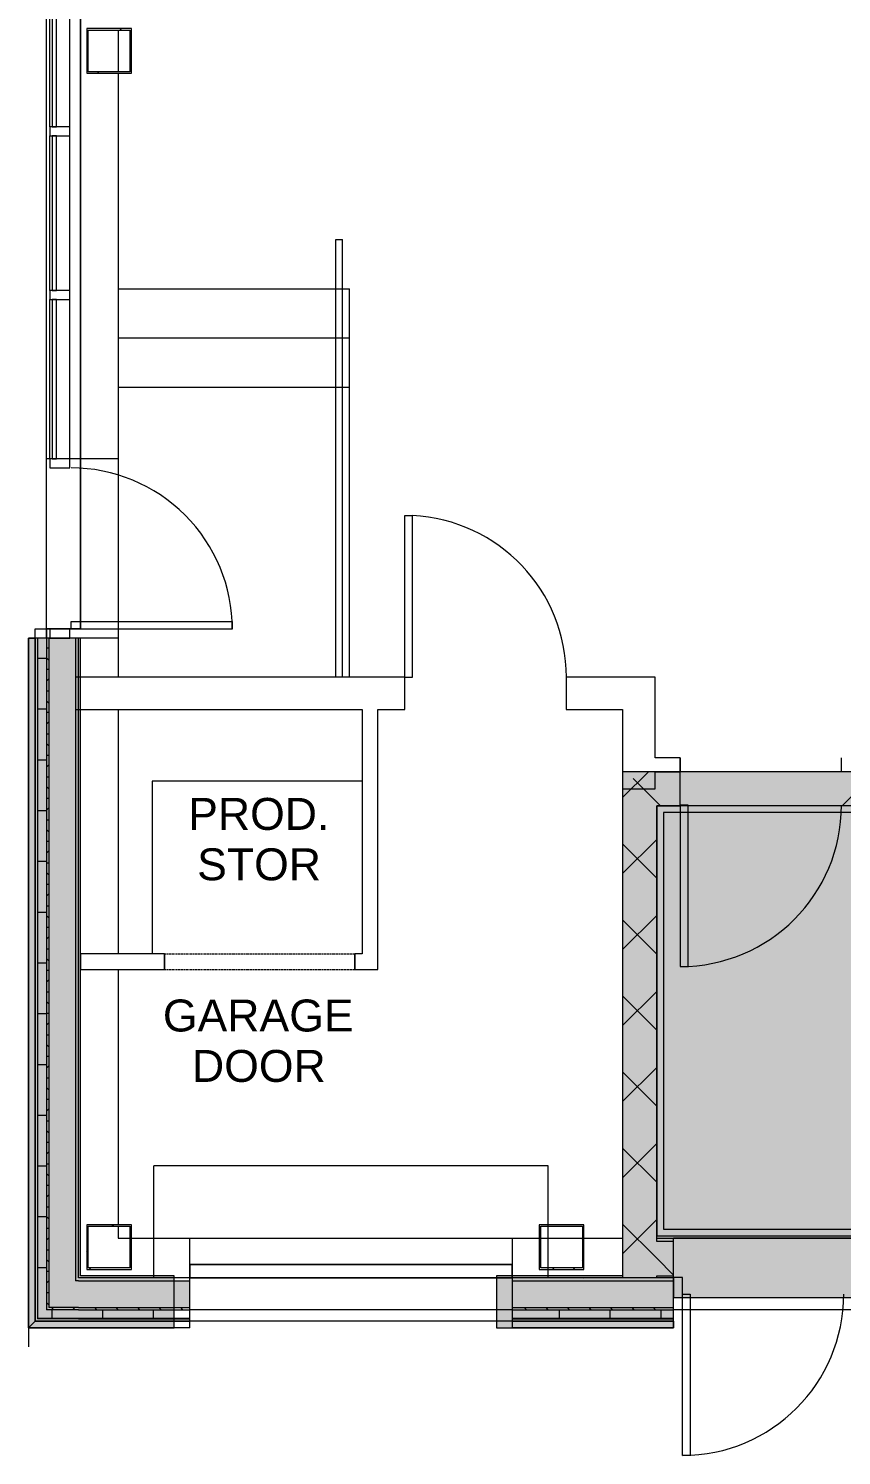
# Model space of a CAD drawing. Header units: inches. Extents: x -430 to 361, y -510 to 778.
# Drawn here: x -390.5 to -209, y -506.5 to -188 of the extents above; entities that cross this region are included whole.
import ezdxf

# ---------------------------------------------------------------- set-up
doc = ezdxf.new("R2010")
doc.units = ezdxf.units.IN
doc.header["$MEASUREMENT"] = 0
doc.linetypes.add('Overhead_2_', pattern=[0.15625, 0.09375, -0.0625])
doc.layers.get('0').update_dxf_attribs({"color": 8})
for name, color, linetype, lineweight in [('A-DETL', 8, 'Continuous', 9), ('A-DETL-GENF', 8, 'Continuous', 9), ('A-DETL-MEDM', 8, 'Continuous', 9), ('A-DOOR', 8, 'Continuous', 9), ('A-FLOR', 8, 'Continuous', 9), ('A-FLOR-OVHD', 8, 'Overhead_2_', 9), ('A-GENM', 8, 'Continuous', 9), ('A-GLAZ-CURT', 8, 'Continuous', 9), ('A-GLAZ-CWMG', 8, 'Continuous', 9), ('A-WALL', 8, 'Continuous', 13), ('A-WALL-PATT', 8, 'Continuous', 13), ('G-ANNO-TEXT', 8, 'Continuous', 9), ('I-WALL', 8, 'Continuous', 9), ('Q-CASE', 8, 'Continuous', 9), ('S-COLS', 8, 'Continuous', 9), ('S-STRS-MBND', 8, 'Continuous', 9)]:
    doc.layers.add(name, color=color, linetype=linetype, lineweight=lineweight)
doc.styles.add('Arial', font='arial.ttf', dxfattribs={"height": 7.125})
pattern_1 = [(0, (0, 0), (0, 11.331), []), (90, (0, 0), (-11.331, 7e-16), [])]
pattern_2 = [(0, (0, 0), (0, 4.798), []), (315, (0, 0), (4.798427, 0), [6.786, -6.786]), (45, (0, 0), (4.798427, 0), [6.786, -6.786])]
pattern_3 = [(45, (0, 0), (-8.48528, 8.48528), []), (135, (0, 0), (-8.48528, -8.48528), [])]

# ---------------------------------------------------------------- blocks, each defined once
blk = doc.blocks.new('HSS-Hollow Structural Section-Column - HSS10X10X3_8-V11-Test Fit - First Floor Plan')
at = {"layer": 'S-COLS'}
h = blk.add_hatch(dxfattribs=at)
h.set_pattern_fill('FP_15', color=256, style=0, pattern_type=2)
h.set_pattern_definition([(135, (-193.044, 372.487), (-9.5035, -9.5035), []), (135, (-207.444, 372.487), (-9.5035, -9.5035), [])])
h.paths.add_polyline_path([(5, 2), (5, 5), (-5, 5), (-5, -5), (5, -5), (5, -4.651)], flags=0)
h.paths.add_polyline_path([(4.651, 2), (4.651, -4.651), (-4.651, -4.651), (-4.651, 4.651), (4.651, 4.651)], flags=0)
for p, q in [((5, 5), (-5, 5)), ((-5, 5), (-5, -5)), ((-4.651, -4.651), (-4.651, 4.651)), ((-4.651, 4.651), (4.651, 4.651)), ((4.651, 4.651), (4.651, -4.651)), ((5, -5), (5, 5)), ((-5, -5), (5, -5)), ((4.651, -4.651), (-4.651, -4.651))]:
    blk.add_line(p, q, dxfattribs=at)
blk = doc.blocks.new('HSS-Hollow Structural Section-Column - HSS10X10X3_8-V12-Test Fit - First Floor Plan')
at = {"layer": 'S-COLS'}
h = blk.add_hatch(dxfattribs=at)
h.set_pattern_fill('FP_16', color=256, style=0, pattern_type=2)
h.set_pattern_definition([(315, (460.044, -372.487), (9.50352, 9.50352), []), (315, (474.444, -372.487), (9.50352, 9.50352), [])])
h.paths.add_polyline_path([(-5, 5), (-5, -5), (5, -5), (5, 5), (-4.65, 5)], flags=0)
h.paths.add_polyline_path([(-4.65, -4.65), (-4.65, 4.65), (4.65, 4.65), (4.65, -4.65), (-3.88, -4.65)], flags=0)
for p, q in [((5, 5), (-5, 5)), ((-5, 5), (-5, -5)), ((-4.65, -4.65), (-4.65, 4.65)), ((-4.65, 4.65), (4.65, 4.65)), ((4.65, 4.65), (4.65, -4.65)), ((5, -5), (5, 5)), ((-5, -5), (5, -5)), ((4.65, -4.65), (-4.65, -4.65))]:
    blk.add_line(p, q, dxfattribs=at)
blk = doc.blocks.new('AA_Interior_Door_Narrow_Vision_single - 36_ x 84_ 90 MIN-1540924-Test Fit - First Floor Plan')
at = {"layer": 'A-DETL-MEDM'}
for p, q in [((16.25, 39.68), (16.25, 3.68)), ((18, 39.68), (16.25, 39.68)), ((18, 3.68), (18, 39.68)), ((16.25, 3.68), (18, 3.68))]:
    blk.add_line(p, q, dxfattribs=at)
at = {"layer": 'A-DOOR'}
blk.add_arc((18, 3.69), 36, 90.0078, 180, dxfattribs=at)
blk = doc.blocks.new('Overhead-Rolling - 8_ x 6_-0_-1586061-Test Fit - First Floor Plan')
at = {"layer": 'A-DOOR'}
for p, q in [((-44, -4.8125), (-44, -29.8125)), ((-44, -4.8125), (44, -4.8125)), ((36, -4.8125), (-36, -4.8125)), ((-36, -4.8125), (-36, -7.8125)), ((-36, -7.8125), (-36, -4.8125)), ((-36, -4.8125), (36, -4.8125)), ((36, -7.8125), (36, -4.8125)), ((36, -4.8125), (36, -7.8125)), ((44, -4.8125), (44, -29.8125)), ((-36, -7.8125), (36, -7.8125)), ((36, -7.8125), (-36, -7.8125)), ((-44, -29.8125), (44, -29.8125))]:
    blk.add_line(p, q, dxfattribs=at)
blk = doc.blocks.new('System Panel - Glazed-1676776-Test Fit - First Floor Plan')
at = {"layer": 'A-GLAZ-CURT'}
for p, q in [((17.28125, -0.75), (-17.28125, -0.75)), ((-17.28125, -0.75), (-17.28125, -1.75)), ((-17.28125, -1.75), (17.28125, -1.75)), ((17.28125, -1.75), (17.28125, -0.75))]:
    blk.add_line(p, q, dxfattribs=at)
blk = doc.blocks.new('System Panel - Glazed-1676777-Test Fit - First Floor Plan')
at = {"layer": 'A-GLAZ-CURT'}
for p, q in [((17.78125, -0.75), (-17.78125, -0.75)), ((-17.78125, -0.75), (-17.78125, -1.75)), ((-17.78125, -1.75), (17.78125, -1.75)), ((17.78125, -1.75), (17.78125, -0.75))]:
    blk.add_line(p, q, dxfattribs=at)
blk = doc.blocks.new('Rectangular Mullion - 2_ x 4_5_ rectangular-1676767-Test Fit - First Floor Plan')
at = {"layer": 'A-GLAZ-CWMG'}
for p, q in [((-385.74, -246.54), (-385.74, -211.98)), ((-381.24, -246.54), (-381.24, -211.98))]:
    blk.add_line(p, q, dxfattribs=at)
blk = doc.blocks.new('Rectangular Mullion - 2_ x 4_5_ rectangular-1676768-Test Fit - First Floor Plan')
at = {"layer": 'A-GLAZ-CWMG'}
for p, q in [((-385.74, -284.11), (-385.74, -248.54)), ((-381.24, -284.11), (-381.24, -248.54))]:
    blk.add_line(p, q, dxfattribs=at)
blk = doc.blocks.new('AA-Curtain_Wall_Door-Single-Flush - Flush 90min-1673198-Test Fit - First Floor Plan')
at = {"layer": 'A-DETL-GENF'}
for p, q in [((-18, -1.5), (-16.25, -1.5)), ((-18, -37.5), (-18, -1.5)), ((-16.25, -1.5), (-16.25, -37.5)), ((-16.25, -37.5), (-18, -37.5))]:
    blk.add_line(p, q, dxfattribs=at)
at = {"layer": 'A-DOOR'}
blk.add_arc((-18, -1.5), 36, 270, 0, dxfattribs=at)
blk = doc.blocks.new('AA-Curtain_Wall_Door-Single-Flush - Flush-1559643-Test Fit - First Floor Plan')
at = {"layer": 'A-DETL-GENF'}
for p, q in [((-18, -2.5), (-16.25, -2.5)), ((-18, -38.5), (-18, -2.5)), ((-16.25, -2.5), (-16.25, -38.5)), ((-16.25, -38.5), (-18, -38.5))]:
    blk.add_line(p, q, dxfattribs=at)
at = {"layer": 'A-DOOR'}
blk.add_arc((-18, -2.5), 36, 270, 0, dxfattribs=at)
blk = doc.blocks.new('Rectangular Mullion - 2_ x 4_5_ rectangular-1559644-Test Fit - First Floor Plan')
at = {"layer": 'A-GLAZ-CWMG'}
for p, q in [((0, 2.25), (-2, 2.25)), ((-2, 2.25), (-2, -2.25)), ((0, -2.25), (0, 2.25)), ((-2, -2.25), (0, -2.25))]:
    blk.add_line(p, q, dxfattribs=at)
blk = doc.blocks.new('Rectangular Mullion - 2_ x 4_5_ rectangular-1559645-Test Fit - First Floor Plan')
at = {"layer": 'A-GLAZ-CWMG'}
for p, q in [((-2, 2.25), (0, 2.25)), ((-2, -2.25), (-2, 2.25)), ((0, 2.25), (0, -2.25)), ((0, -2.25), (-2, -2.25))]:
    blk.add_line(p, q, dxfattribs=at)
blk = doc.blocks.new('HSS-Hollow Structural Section-Column - HSS10X10X3_8-764218-Test Fit - First Floor Plan')
at = {"layer": 'S-COLS'}
h = blk.add_hatch(dxfattribs=at)
h.set_pattern_fill('FP_20', color=256, style=0, pattern_type=2)
h.set_pattern_definition([(315, (460.044, -271.487), (9.5035, 9.5035), []), (315, (474.444, -271.487), (9.5035, 9.5035), [])])
h.paths.add_polyline_path([(-5, 5), (-5, -5), (5, -5), (5, 5), (-4.651, 5)], flags=0)
h.paths.add_polyline_path([(-4.651, 4.651), (4.651, 4.651), (4.651, -4.651), (-4.651, -4.651)], flags=0)
for p, q in [((5, 5), (-5, 5)), ((-5, 5), (-5, -5)), ((-4.651, -4.651), (-4.651, 4.651)), ((-4.651, 4.651), (4.651, 4.651)), ((4.651, 4.651), (4.651, -4.651)), ((5, -5), (5, 5)), ((-5, -5), (5, -5)), ((4.651, -4.651), (-4.651, -4.651))]:
    blk.add_line(p, q, dxfattribs=at)
blk = doc.blocks.new('Rectangular Mullion - 2_ x 4_5_ rectangular-1559631-Test Fit - First Floor Plan')
at = {"layer": 'A-GLAZ-CWMG'}
for p, q in [((-1, 2.25), (1, 2.25)), ((-1, -2.25), (-1, 2.25)), ((1, 2.25), (1, -2.25)), ((1, -2.25), (-1, -2.25))]:
    blk.add_line(p, q, dxfattribs=at)
blk = doc.blocks.new('Corrugated Wall Panel - Corrugated Wall Panel-1604849-Test Fit - First Floor Plan')
at = {"layer": 'A-GENM'}
for p, q in [((-390.49, -324.11), (-389.03, -324.11)), ((-390.49, -478.04), (-390.49, -324.11)), ((-388.99, -324.11), (-389.03, -324.11)), ((-389.03, -324.11), (-389.03, -476.58)), ((-388.99, -476.54), (-388.99, -324.11)), ((-390.49, -478.04), (-389.03, -476.58)), ((-389.03, -476.58), (-354.49, -476.58)), ((-354.49, -476.54), (-388.99, -476.54)), ((-354.49, -476.58), (-354.49, -476.54)), ((-354.49, -478.04), (-354.49, -476.58)), ((-246.48, -476.54), (-282.49, -476.54)), ((-282.49, -476.54), (-282.49, -476.58)), ((-282.49, -476.58), (-246.48, -476.58)), ((-282.49, -476.58), (-282.49, -478.04)), ((-246.48, -476.58), (-246.48, -476.54)), ((-246.48, -476.58), (-246.48, -478.04)), ((-390.49, -478.04), (-390.49, -482.29)), ((-354.49, -478.04), (-390.49, -478.04)), ((-246.48, -478.04), (-282.49, -478.04))]:
    blk.add_line(p, q, dxfattribs=at)
blk = doc.blocks.new('Rectangular Mullion - 2_ x 4_5_ rectangular-1673204-Test Fit - First Floor Plan')
at = {"layer": 'A-GLAZ-CWMG'}
for p, q in [((0, 2.25), (-2, 2.25)), ((-2, 2.25), (-2, 1.5)), ((-2, 1.5), (-2, -2.25)), ((0, -2.25), (0, 2.25)), ((-2, -2.25), (0, -2.25))]:
    blk.add_line(p, q, dxfattribs=at)
blk = doc.blocks.new('Hecht_PAD_AA-Arch_detached_rvt-1-Test Fit - First Floor Plan')
at = {"layer": 'A-WALL-PATT'}
h = blk.add_hatch(dxfattribs=at)
h.set_pattern_fill('FP_1', color=256, style=0, pattern_type=2)
h.set_pattern_definition(pattern_1)
h.paths.add_polyline_path([(-386.49, -476.04), (-386.49, -324.11), (-388.49, -324.11), (-388.49, -476.04), (-386.62, -476.04)], flags=0)
h = blk.add_hatch(dxfattribs=at)
h.set_pattern_fill('FP_2', color=256, style=0, pattern_type=2)
h.set_pattern_definition(pattern_2)
h.paths.add_polyline_path([(-386.49, -474.04), (-385.99, -474.04), (-385.99, -324.11), (-386.49, -324.11), (-386.49, -470.07)], flags=0)
blk.add_hatch(color=256, dxfattribs=at).paths.add_polyline_path([(-382.08, -473.54), (-379.99, -473.54), (-379.99, -324.11), (-385.99, -324.11), (-385.99, -473.54)], flags=0)
h = blk.add_hatch(dxfattribs=at)
h.set_pattern_fill('FP_19', color=256, style=0, pattern_type=2)
h.set_pattern_definition(pattern_3)
h.paths.add_polyline_path([(-257.49, -466.79), (-250.24, -466.76), (-250.24, -353.92), (-253.88, -353.92), (-255.91, -355.87), (-257.86, -353.92), (-257.86, -466.79)], flags=0)
h = blk.add_hatch(dxfattribs=at)
h.set_pattern_fill('FP_19', color=256, style=0, pattern_type=2)
h.set_pattern_definition(pattern_3)
h.paths.add_polyline_path([(-45.92, -361.54), (-45.86, -361.54), (-45.86, -353.92), (-208.98, -353.92), (-208.98, -361.54), (-49.17, -361.54)], flags=0)
h.paths.add_polyline_path([(-246.48, -361.54), (-244.98, -361.54), (-244.98, -353.92), (-250.24, -353.92), (-250.24, -361.54)], flags=0)
h = blk.add_hatch(dxfattribs=at)
h.set_pattern_fill('FP_19', color=256, style=0, pattern_type=2)
h.set_pattern_definition(pattern_3)
h.paths.add_polyline_path([(-154.94, -466.42), (-45.86, -466.42), (-45.86, -458.79), (-206.48, -458.79), (-206.48, -466.42), (-173.12, -466.42)], flags=0)
h.paths.add_polyline_path([(-246.95, -466.42), (-246.48, -466.42), (-246.48, -458.79), (-250.24, -458.79), (-250.24, -466.42)], flags=0)
h = blk.add_hatch(color=256, dxfattribs=at)
h.paths.add_polyline_path([(-263.97, -473.54), (-246.48, -473.54), (-246.48, -467.54), (-282.49, -467.54), (-282.49, -473.54)], flags=0)
h.paths.add_polyline_path([(-373, -473.54), (-354.49, -473.54), (-354.49, -467.54), (-379.99, -467.56), (-379.99, -473.54), (-379.36, -473.54)], flags=0)
h = blk.add_hatch(dxfattribs=at)
h.set_pattern_fill('FP_3', color=256, style=0, pattern_type=2)
h.set_pattern_definition([(0, (0, 0), (30.72, 7.68), [1.267, -21.773, 1.267, -21.773, -122.88]), (0, (0, 0), (30.72, 7.68), [-46.08, 1.267, -44.813, 1.267, -21.773, -53.76]), (0, (0, 0), (30.72, 7.68), [-115.2, 1.267, -14.093, 1.267, -37.133]), (120, (11.52, 3.84), (-22.011075, 22.7643), [1.267, -21.773, 1.267, -21.773, -122.88]), (120, (11.52, 3.84), (-22.011075, 22.7643), [-46.08, 1.267, -44.813, 1.267, -21.773, -53.76]), (120, (11.52, 3.84), (-22.011075, 22.7643), [-115.2, 1.267, -14.093, 1.267, -37.133]), (240, (15.36, 19.2), (-8.708925, -30.4443), [1.267, -21.773, 1.267, -21.773, -122.88]), (240, (15.36, 19.2), (-8.708925, -30.4443), [-46.08, 1.267, -44.813, 1.267, -21.773, -53.76]), (240, (15.36, 19.2), (-8.708925, -30.4443), [-115.2, 1.267, -14.093, 1.267, -37.133])])
h.paths.add_polyline_path([(-258.58, -467.54), (-246.48, -467.54), (-246.48, -466.92), (-282.49, -466.92), (-282.49, -467.54), (-260.41, -467.54)], flags=0)
h.paths.add_polyline_path([(-369.08, -467.54), (-354.49, -467.54), (-354.49, -466.92), (-379.36, -466.92), (-379.36, -467.54), (-370.49, -467.54)], flags=0)
h = blk.add_hatch(dxfattribs=at)
h.set_pattern_fill('FP_1', color=256, style=0, pattern_type=2)
h.set_pattern_definition(pattern_1)
h.paths.add_polyline_path([(-257.86, -476.04), (-246.48, -476.04), (-246.48, -474.04), (-282.49, -474.04), (-282.49, -476.04), (-263.97, -476.04)], flags=0)
h.paths.add_polyline_path([(-382.08, -476.04), (-354.49, -476.04), (-354.49, -474.04), (-386.49, -474.09), (-386.49, -476.04), (-385.99, -476.04)], flags=0)
h = blk.add_hatch(dxfattribs=at)
h.set_pattern_fill('FP_2', color=256, style=0, pattern_type=2)
h.set_pattern_definition(pattern_2)
h.paths.add_polyline_path([(-354.49, -474.04), (-354.49, -473.54), (-385.99, -473.54), (-385.99, -474.04), (-357.99, -474.04)], flags=0)
h.paths.add_polyline_path([(-246.48, -474.04), (-246.48, -473.54), (-282.49, -473.54), (-282.49, -474.04), (-250.4, -474.04)], flags=0)
at = {"layer": 'A-FLOR'}
blk.add_line((-206.49, -458.04), (-246.48, -458.04), dxfattribs=at)
at = {"layer": 'A-WALL'}
for p, q in [((-386.49, -284.11), (-386.49, -101.29)), ((-378.86, -101.29), (-378.86, -193.04)), ((-378.86, -193.04), (-378.86, -101.29)), ((-370.49, -188.39), (-370.49, -193.04)), ((-378.86, -193.04), (-378.86, -284.11)), ((-378.86, -284.11), (-378.86, -193.04)), ((-370.49, -193.04), (-370.49, -197.7)), ((-370.49, -198.04), (-370.49, -284.11)), ((-386.49, -322.04), (-386.49, -284.11)), ((-385.74, -284.11), (-386.49, -284.11)), ((-378.86, -284.11), (-381.24, -284.11)), ((-378.86, -284.11), (-378.86, -320.36)), ((-378.86, -320.36), (-378.86, -284.11)), ((-370.49, -284.11), (-378.86, -284.11)), ((-370.49, -284.11), (-370.49, -320.36)), ((-378.86, -320.36), (-378.86, -322.04)), ((-378.86, -322.04), (-378.86, -320.36)), ((-370.49, -320.36), (-370.49, -322.04)), ((-388.99, -324.11), (-388.99, -322.04)), ((-388.99, -322.04), (-386.49, -322.04)), ((-379.36, -324.11), (-388.99, -324.11)), ((-388.99, -324.11), (-388.99, -476.54)), ((-388.49, -324.11), (-388.49, -476.04)), ((-386.49, -322.04), (-386.49, -324.11)), ((-380.99, -322.04), (-386.49, -322.04)), ((-386.49, -324.11), (-386.49, -322.04)), ((-386.49, -322.04), (-380.99, -322.04)), ((-386.49, -324.11), (-386.49, -474.04)), ((-385.99, -324.11), (-385.99, -473.54)), ((-378.86, -322.04), (-380.99, -322.04)), ((-380.99, -322.04), (-378.86, -322.04)), ((-379.99, -324.11), (-379.99, -467.54)), ((-379.36, -466.92), (-379.36, -324.11)), ((-370.49, -324.11), (-379.36, -324.11)), ((-370.49, -322.04), (-370.49, -322.11)), ((-370.49, -322.11), (-370.49, -324.11)), ((-370.49, -324.11), (-370.49, -332.79)), ((-370.49, -340.04), (-370.49, -394.54)), ((-370.49, -398.04), (-370.49, -455.04)), ((-370.49, -455.39), (-370.49, -458.04)), ((-370.49, -458.04), (-367.84, -458.04)), ((-367.49, -458.04), (-354.49, -458.04)), ((-354.49, -458.04), (-282.49, -458.04)), ((-354.49, -463.92), (-354.49, -458.04)), ((-354.49, -463.92), (-354.49, -458.04)), ((-282.49, -458.04), (-276.49, -458.04)), ((-282.49, -458.04), (-282.49, -463.92)), ((-282.49, -458.04), (-282.49, -463.92)), ((-276.14, -458.04), (-266.84, -458.04)), ((-266.49, -458.04), (-257.86, -458.04)), ((-250.24, -458.04), (-246.48, -458.04)), ((-246.48, -458.04), (-206.49, -458.04)), ((-246.48, -458.79), (-246.48, -458.04)), ((-354.49, -466.92), (-354.49, -463.92)), ((-354.49, -470.07), (-354.49, -463.92)), ((-282.49, -463.92), (-282.49, -466.92)), ((-282.49, -463.92), (-282.49, -470.07)), ((-379.36, -467.54), (-379.99, -467.54)), ((-354.49, -466.92), (-379.36, -466.92)), ((-379.36, -467.54), (-354.49, -467.54)), ((-354.49, -476.54), (-354.49, -466.92)), ((-354.49, -470.07), (-354.49, -466.92)), ((-246.48, -466.92), (-282.49, -466.92)), ((-282.49, -466.92), (-282.49, -476.54)), ((-282.49, -466.92), (-282.49, -470.07)), ((-282.49, -467.54), (-246.48, -467.54)), ((-246.48, -466.79), (-246.48, -466.42)), ((-246.48, -476.54), (-246.48, -466.92)), ((-385.99, -474.04), (-386.49, -474.04)), ((-379.99, -473.54), (-385.99, -473.54)), ((-379.36, -474.04), (-385.99, -474.04)), ((-379.36, -473.54), (-379.99, -473.54)), ((-379.36, -473.54), (-354.49, -473.54)), ((-379.36, -474.04), (-354.49, -474.04)), ((-282.49, -474.04), (-354.49, -474.04)), ((-282.49, -474.04), (-354.49, -474.04)), ((-282.49, -473.54), (-246.48, -473.54)), ((-282.49, -474.04), (-246.48, -474.04)), ((-244.48, -474.04), (-246.48, -474.04)), ((-242.73, -474.04), (-244.48, -474.04)), ((-206.49, -474.04), (-242.73, -474.04)), ((-388.99, -476.54), (-388.49, -476.54)), ((-386.49, -476.04), (-388.49, -476.04)), ((-388.49, -476.54), (-379.36, -476.54)), ((-379.36, -476.04), (-386.49, -476.04)), ((-379.36, -476.04), (-354.49, -476.04)), ((-379.36, -476.54), (-354.49, -476.54)), ((-282.49, -476.54), (-354.49, -476.54)), ((-282.49, -476.04), (-246.48, -476.04)), ((-282.49, -476.54), (-246.48, -476.54))]:
    blk.add_line(p, q, dxfattribs=at)
at = {"layer": 'I-WALL'}
for p, q in [((-257.86, -353.92), (-257.86, -466.79)), ((-250.24, -353.92), (-257.86, -353.92)), ((-244.98, -353.92), (-250.24, -353.92)), ((-244.98, -361.54), (-244.98, -353.92)), ((-250.24, -458.79), (-250.24, -361.54)), ((-250.24, -361.54), (-244.98, -361.54)), ((-246.48, -458.79), (-250.24, -458.79)), ((-246.48, -466.42), (-246.48, -458.79)), ((-257.86, -466.79), (-250.24, -466.79)), ((-250.24, -466.79), (-250.24, -466.42)), ((-250.24, -466.42), (-246.48, -466.42))]:
    blk.add_line(p, q, dxfattribs=at)
at = {"layer": 'S-STRS-MBND'}
for p, q in [((-250.24, -361.54), (-250.24, -457.54)), ((-194.67, -361.54), (-250.24, -361.54)), ((-248.74, -363.04), (-248.74, -456.04)), ((-194.67, -363.04), (-248.74, -363.04)), ((-250.24, -457.54), (-205.05, -457.54)), ((-248.74, -456.04), (-205.05, -456.04))]:
    blk.add_line(p, q, dxfattribs=at)
for name, p in [('Rectangular Mullion - 2_ x 4_5_ rectangular-1676767-Test Fit - First Floor Plan', (0, 36.56)), ('Rectangular Mullion - 2_ x 4_5_ rectangular-1676767-Test Fit - First Floor Plan', (0, 0)), ('Rectangular Mullion - 2_ x 4_5_ rectangular-1676768-Test Fit - First Floor Plan', (0, 0)), ('Corrugated Wall Panel - Corrugated Wall Panel-1604849-Test Fit - First Floor Plan', (0, 0)), ('AA-Curtain_Wall_Door-Single-Flush - Flush 90min-1673198-Test Fit - First Floor Plan', (-226.48, -469.04))]:
    blk.add_blockref(name, p)
for name, p, rotation in [('System Panel - Glazed-1676776-Test Fit - First Floor Plan', (-383.49, -192.7), 269.9999999999999), ('HSS-Hollow Structural Section-Column - HSS10X10X3_8-V11-Test Fit - First Floor Plan', (-372.49, -193.04), 270.0000000000001), ('System Panel - Glazed-1676776-Test Fit - First Floor Plan', (-383.49, -229.26), 269.9999999999999), ('System Panel - Glazed-1676777-Test Fit - First Floor Plan', (-383.49, -266.33), 269.9999999999999), ('Rectangular Mullion - 2_ x 4_5_ rectangular-1559644-Test Fit - First Floor Plan', (-383.49, -284.11), 89.99999999999993), ('AA-Curtain_Wall_Door-Single-Flush - Flush-1559643-Test Fit - First Floor Plan', (-383.49, -304.11), 89.99999999999993), ('AA_Interior_Door_Narrow_Vision_single - 36_ x 84_ 90 MIN-1540924-Test Fit - First Floor Plan', (-226.98, -357.73), 180), ('Overhead-Rolling - 8_ x 6_-0_-1586061-Test Fit - First Floor Plan', (-318.49, -471.73), 180), ('HSS-Hollow Structural Section-Column - HSS10X10X3_8-V12-Test Fit - First Floor Plan', (-372.49, -460.04), 89.9999999999999), ('HSS-Hollow Structural Section-Column - HSS10X10X3_8-764218-Test Fit - First Floor Plan', (-271.49, -460.04), 89.9999999999999), ('Rectangular Mullion - 2_ x 4_5_ rectangular-1673204-Test Fit - First Floor Plan', (-246.48, -469.04), 180)]:
    blk.add_blockref(name, p, dxfattribs=dict(rotation=rotation))
at = {"extrusion": (0, 0, -1), "rotation": 270.0000000000001}
for name, p in [('Rectangular Mullion - 2_ x 4_5_ rectangular-1559631-Test Fit - First Floor Plan', (383.49, -210.98)), ('Rectangular Mullion - 2_ x 4_5_ rectangular-1559631-Test Fit - First Floor Plan', (383.49, -247.54)), ('Rectangular Mullion - 2_ x 4_5_ rectangular-1559645-Test Fit - First Floor Plan', (383.49, -324.11))]:
    blk.add_blockref(name, p, dxfattribs=at)
blk = doc.blocks.new('Single-Flush - Existing Core HM 36_ x 84_-2598507-Test Fit - First Floor Plan')
at = {"layer": 'A-DOOR'}
for p, q in [((16.25, -3.62), (16.25, -39.65)), ((18, -3.62), (16.25, -3.62)), ((18, -3.62), (18, -39.65)), ((18, -39.65), (16.25, -39.65))]:
    blk.add_line(p, q, dxfattribs=at)
blk.add_arc((18, -3.62), 36.07, 180, 267.2188, dxfattribs=at)
blk = doc.blocks.new('Door-Opening - 36_ x 84_-2742362-Test Fit - First Floor Plan')
at = {"layer": 'A-DETL-MEDM'}
for p, q in [((-18.32, 1.56), (-18.32, -1.56)), ((17.68, -1.56), (17.68, 1.56))]:
    blk.add_line(p, q, dxfattribs=at)
blk = doc.blocks.new('Counter Top - L Shaped _No Backsplash_ - Standard Counter Top-2734699-Test Fit - First Floor Plan')
at = {"layer": 'Q-CASE'}
for p, q in [((-31.26, 62.88), (-31.26, 16)), ((-31.26, 16), (7.24, 16)), ((7.24, 0), (-47.26, 0))]:
    blk.add_line(p, q, dxfattribs=at)
blk = doc.blocks.new('Door-Opening - 42_5_ x 84_-2734364-Test Fit - First Floor Plan')
at = {"layer": 'A-DETL-MEDM'}
for p, q in [((-21.57, 1.75), (-21.57, -1.75)), ((20.93, -1.75), (20.93, 1.75))]:
    blk.add_line(p, q, dxfattribs=at)

msp = doc.modelspace()

# ---------------------------------------------------------------- hatches: boundary and pattern name
at = {"layer": 'A-DETL-GENF'}
h = msp.add_hatch(color=256, dxfattribs=at)
h.paths.add_polyline_path([(-154.94, -481.67), (77.42, -481.67), (77.42, -466.42), (-38.24, -466.42), (-38.24, -353.92), (-42.58, -353.92), (-38.52, -357.78), (-45.86, -458.79), (-45.86, -353.92), (-257.86, -353.92), (-257.86, -466.42), (-285.99, -466.42), (-285.99, -478.04), (-246.48, -478.04), (-246.48, -473.54), (-282.49, -473.54), (-282.49, -467.54), (-246.48, -467.54), (-246.48, -471.29), (-206.49, -471.29), (-206.49, -481.67), (-191.29, -481.67)], flags=0)
h.paths.add_polyline_path([(-357.99, -478.04), (-357.99, -473.54), (-385.99, -473.54), (-385.99, -324.11), (-390.49, -324.11), (-390.45, -478.04), (-373, -478.04)], flags=0)
h.paths.add_polyline_path([(15.8, -473.54), (-202.86, -473.54), (-202.86, -467.54), (73.8, -467.54), (73.8, -473.54), (26.77, -473.54)], flags=0)
h.paths.add_polyline_path([(-369.08, -467.54), (-357.99, -467.54), (-357.99, -466.42), (-378.86, -466.42), (-378.86, -324.11), (-379.99, -324.11), (-379.99, -467.54), (-370.49, -467.54)], flags=0)
h.paths.add_polyline_path([(-45.86, -462.61), (-45.86, -458.79), (-42.05, -462.61)], flags=0)
h.paths.add_polyline_path([(-379.99, 58.33), (-318.86, 58.33), (-318.86, 162.33), (-294.86, 162.33), (-294.86, 303.58), (-379.99, 303.58), (-379.99, 58.98)], flags=0)
h.paths.add_polyline_path([(-82.26, 130.46), (-36.86, 130.46), (-36.86, 165.71), (-44.49, 173.33), (-44.49, 275.33), (-36.86, 282.96), (-148.11, 282.96), (-148.11, 130.46), (-124.92, 130.46)], flags=0)
h.paths.add_polyline_path([(-73.14, 271.83), (-73.14, 271.83), (-71.93, 271.83)], flags=0)
h.paths.add_polyline_path([(-134.86, 578.33), (-39.24, 578.33), (-39.24, 578.83), (41.51, 578.83), (41.51, 593.58), (-138.49, 593.58), (-138.49, 578.33), (-136.11, 578.33)], flags=0)
h.paths.add_polyline_path([(8.59, 579.46), (-134.86, 579.46), (-134.86, 585.46), (37.89, 585.46), (37.89, 579.46), (26.77, 579.46)], flags=0)

# ---------------------------------------------------------------- linework, layer by layer
at = {"layer": 'A-DETL'}
for p, q in [((-321.86, -332.79), (-321.86, -235.11)), ((-321.86, -235.11), (-320.36, -235.11)), ((-320.36, -332.79), (-320.36, -235.11)), ((-370.49, -246.11), (-318.86, -246.11)), ((-318.86, -332.79), (-318.86, -246.11)), ((-370.49, -257.11), (-318.86, -257.11)), ((-370.49, -268.11), (-318.86, -268.11)), ((-386.49, -324.11), (-390.49, -324.11)), ((-390.49, -324.11), (-390.49, -478.04)), ((-378.86, -324.11), (-386.49, -324.11)), ((-378.86, -466.42), (-378.86, -324.11)), ((-38.24, -353.92), (-257.86, -353.92)), ((-257.86, -353.92), (-257.86, -466.42)), ((-357.99, -466.42), (-378.86, -466.42)), ((-357.99, -478.04), (-357.99, -466.42)), ((-257.86, -466.42), (-285.99, -466.42)), ((-285.99, -466.42), (-285.99, -478.04)), ((-246.48, -478.04), (-246.48, -471.29)), ((-246.48, -471.29), (-206.49, -471.29)), ((-390.49, -478.04), (-357.99, -478.04)), ((-285.99, -478.04), (-246.48, -478.04))]:
    msp.add_line(p, q, dxfattribs=at)
at = {"layer": 'A-FLOR-OVHD'}
for p, q in [((-360.11, -394.54), (-317.61, -394.54)), ((-360.11, -398.04), (-317.61, -398.04))]:
    msp.add_line(p, q, dxfattribs=at)
at = {"layer": 'I-WALL'}
for p, q in [((-306.48, -332.79), (-379.99, -332.79)), ((-379.99, -332.79), (-379.99, -340.04)), ((-306.48, -340.04), (-306.48, -332.79)), ((-250.61, -332.79), (-270.48, -332.79)), ((-270.48, -332.79), (-270.48, -340.04)), ((-250.61, -350.79), (-250.61, -332.79)), ((-379.99, -340.04), (-315.98, -340.04)), ((-315.98, -340.04), (-315.98, -394.54)), ((-312.48, -340.04), (-306.48, -340.04)), ((-312.48, -398.04), (-312.48, -340.04)), ((-270.48, -340.04), (-257.86, -340.04)), ((-257.86, -340.04), (-257.86, -357.73)), ((-244.98, -350.79), (-250.61, -350.79)), ((-244.98, -353.92), (-244.98, -350.79)), ((-250.61, -357.73), (-250.61, -353.92)), ((-250.61, -353.92), (-244.98, -353.92)), ((-257.86, -357.73), (-250.61, -357.73)), ((-360.11, -394.54), (-378.86, -394.54)), ((-378.86, -394.54), (-378.86, -398.04)), ((-360.11, -398.04), (-360.11, -394.54)), ((-315.98, -394.54), (-317.61, -394.54)), ((-317.61, -394.54), (-317.61, -398.04)), ((-378.86, -398.04), (-360.11, -398.04)), ((-317.61, -398.04), (-312.48, -398.04))]:
    msp.add_line(p, q, dxfattribs=at)

# ---------------------------------------------------------------- block references
msp.add_blockref('Hecht_PAD_AA-Arch_detached_rvt-1-Test Fit - First Floor Plan', (0, 0))
at = {"layer": 'A-DOOR', "rotation": 180}
for name, p in [('Single-Flush - Existing Core HM 36_ x 84_-2598507-Test Fit - First Floor Plan', (-288.48, -336.42)), ('Door-Opening - 42_5_ x 84_-2734364-Test Fit - First Floor Plan', (-339.18, -396.29))]:
    msp.add_blockref(name, p, dxfattribs=at)
at = {"layer": 'A-DOOR'}
msp.add_blockref('Door-Opening - 36_ x 84_-2742362-Test Fit - First Floor Plan', (-226.66, -352.36), dxfattribs=at)
at = {"layer": 'Q-CASE', "rotation": 270}
msp.add_blockref('Counter Top - L Shaped _No Backsplash_ - Standard Counter Top-2734699-Test Fit - First Floor Plan', (-378.86, -387.31), dxfattribs=at)

# ---------------------------------------------------------------- texts
at = {"layer": 'G-ANNO-TEXT', "char_height": 7.125, "attachment_point": 1, "style": 'Arial'}
for s, insert, width in [('PROD.', (-354.84, -359.78), 38.481), ('STOR', (-352.84, -371.03), 33.633), ('GARAGE ', (-360.49, -404.78), 55.449), ('DOOR', (-353.99, -416.03), 36.36)]:
    msp.add_mtext(s, dxfattribs=dict(at, insert=insert, width=width))

doc.saveas('drawing.dxf')
